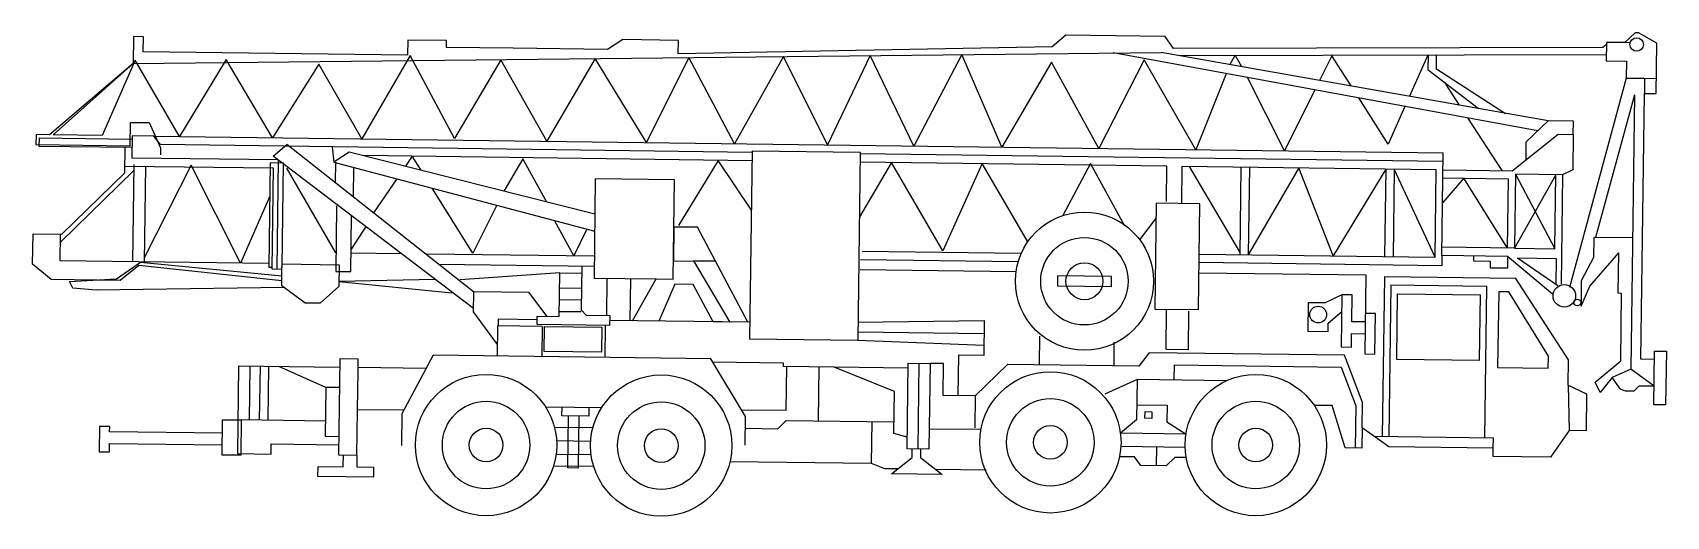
# Model space of a CAD drawing. Header units: millimetres. Extents: x -3063.2 to -3042.7, y 1816.9 to 1822.9.
import ezdxf

# ---------------------------------------------------------------- set-up
doc = ezdxf.new("R2010")
doc.units = ezdxf.units.MM
doc.header["$LTSCALE"] = 10
doc.layers.add('Veículos', color=2, linetype='Continuous')

msp = doc.modelspace()

# ---------------------------------------------------------------- linework, layer by layer
at = {"layer": 'Veículos'}
for p, q in [((-3061.946, 1822.877), (-3061.95, 1822.539)), ((-3061.82, 1822.875), (-3061.946, 1822.877)), ((-3061.822, 1822.685), (-3061.82, 1822.875)), ((-3058.508, 1822.831), (-3058.511, 1822.642)), ((-3058.023, 1822.825), (-3058.508, 1822.831)), ((-3058.024, 1822.741), (-3058.023, 1822.825)), ((-3055.816, 1822.838), (-3056.008, 1822.714)), ((-3055.12, 1822.829), (-3055.816, 1822.838)), ((-3055.123, 1822.661), (-3055.12, 1822.829)), ((-3050.268, 1822.892), (-3050.438, 1822.747)), ((-3049.023, 1822.876), (-3050.268, 1822.892)), ((-3048.92, 1822.727), (-3049.023, 1822.876)), ((-3043.137, 1822.925), (-3043.265, 1822.8)), ((-3043.095, 1822.924), (-3043.137, 1822.925)), ((-3042.865, 1822.795), (-3043.095, 1822.924)), ((-3061.95, 1822.539), (-3049.073, 1822.677)), ((-3058.511, 1822.642), (-3061.822, 1822.685)), ((-3058.481, 1822.641), (-3059.086, 1821.596)), ((-3057.925, 1821.601), (-3058.481, 1822.641)), ((-3057.189, 1822.73), (-3058.024, 1822.741)), ((-3056.008, 1822.714), (-3057.189, 1822.73)), ((-3050.438, 1822.747), (-3055.123, 1822.661)), ((-3053.805, 1822.627), (-3054.416, 1821.534)), ((-3053.254, 1821.519), (-3053.805, 1822.627)), ((-3052.719, 1822.638), (-3053.254, 1821.519)), ((-3052.17, 1821.505), (-3052.719, 1822.638)), ((-3051.57, 1822.65), (-3052.17, 1821.505)), ((-3051.068, 1821.49), (-3051.57, 1822.65)), ((-3044.356, 1821.697), (-3049.676, 1822.671)), ((-3044.227, 1821.822), (-3049.073, 1822.677)), ((-3043.54, 1822.741), (-3048.92, 1822.727)), ((-3043.499, 1822.649), (-3048.833, 1822.635)), ((-3048.146, 1822.645), (-3048.212, 1822.525)), ((-3048.061, 1822.499), (-3048.146, 1822.645)), ((-3046.936, 1822.637), (-3047.089, 1822.327)), ((-3046.694, 1822.258), (-3046.936, 1822.637)), ((-3045.739, 1822.637), (-3045.964, 1822.129)), ((-3045.727, 1822.619), (-3045.739, 1822.637)), ((-3045.729, 1822.454), (-3045.727, 1822.643)), ((-3045.626, 1822.467), (-3045.623, 1822.643)), ((-3043.498, 1822.772), (-3043.54, 1822.741)), ((-3043.497, 1822.803), (-3043.5, 1822.572)), ((-3043.265, 1822.8), (-3043.497, 1822.803)), ((-3043.202, 1822.799), (-3043.455, 1822.803)), ((-3042.873, 1822.163), (-3042.865, 1822.795)), ((-3061.95, 1822.539), (-3062.996, 1821.647)), ((-3062.949, 1821.646), (-3061.95, 1822.539)), ((-3061.925, 1822.581), (-3062.338, 1821.638)), ((-3061.368, 1821.625), (-3061.925, 1822.581)), ((-3060.785, 1822.587), (-3061.368, 1821.625)), ((-3060.203, 1821.61), (-3060.785, 1822.587)), ((-3059.622, 1822.53), (-3060.203, 1821.61)), ((-3059.086, 1821.596), (-3059.622, 1822.53)), ((-3057.343, 1822.584), (-3057.925, 1821.601)), ((-3056.766, 1821.565), (-3057.343, 1822.584)), ((-3056.163, 1822.601), (-3056.766, 1821.565)), ((-3055.521, 1821.549), (-3056.163, 1822.601)), ((-3054.988, 1822.614), (-3055.521, 1821.549)), ((-3054.416, 1821.534), (-3054.988, 1822.614)), ((-3050.445, 1822.557), (-3051.068, 1821.49)), ((-3049.855, 1821.475), (-3050.445, 1822.557)), ((-3049.285, 1822.584), (-3049.855, 1821.475)), ((-3048.641, 1821.459), (-3049.285, 1822.584)), ((-3045.101, 1821.976), (-3045.729, 1822.454)), ((-3044.759, 1821.908), (-3045.626, 1822.467)), ((-3043.5, 1822.572), (-3043.247, 1822.568)), ((-3043.247, 1822.568), (-3043.25, 1822.357)), ((-3048.258, 1822.411), (-3048.641, 1821.459)), ((-3047.528, 1821.444), (-3047.992, 1822.363)), ((-3045.335, 1822.018), (-3045.511, 1822.288)), ((-3043.25, 1822.357), (-3043.96, 1819.732)), ((-3043.25, 1822.357), (-3043.018, 1822.354)), ((-3043.018, 1822.354), (-3043.021, 1822.165)), ((-3043.018, 1822.354), (-3042.87, 1822.352)), ((-3047.148, 1822.208), (-3047.528, 1821.444)), ((-3046.23, 1821.528), (-3046.599, 1822.108)), ((-3043.147, 1822.145), (-3043.635, 1820.36)), ((-3043.147, 1822.145), (-3043.192, 1818.71)), ((-3043.064, 1818.835), (-3043.021, 1822.165)), ((-3043.021, 1822.165), (-3042.873, 1822.163)), ((-3061.985, 1821.507), (-3061.981, 1821.802)), ((-3061.981, 1821.802), (-3061.749, 1821.799)), ((-3046.02, 1822.002), (-3046.23, 1821.528)), ((-3044.801, 1821.197), (-3045.231, 1821.858)), ((-3044.227, 1821.822), (-3044.505, 1821.552)), ((-3043.911, 1821.818), (-3044.227, 1821.822)), ((-3043.913, 1821.65), (-3043.911, 1821.818)), ((-3063.165, 1821.649), (-3063.166, 1821.523)), ((-3062.996, 1821.647), (-3063.165, 1821.649)), ((-3063.124, 1821.501), (-3063.123, 1821.606)), ((-3063.123, 1821.606), (-3061.963, 1821.591)), ((-3062.338, 1821.638), (-3062.949, 1821.646)), ((-3061.962, 1821.633), (-3061.966, 1821.359)), ((-3061.688, 1821.63), (-3061.962, 1821.633)), ((-3061.749, 1821.799), (-3061.606, 1821.481)), ((-3061.605, 1821.523), (-3061.688, 1821.63)), ((-3061.688, 1821.63), (-3045.541, 1821.418)), ((-3044.679, 1821.196), (-3044.103, 1821.652)), ((-3044.103, 1821.652), (-3043.913, 1821.65)), ((-3043.913, 1821.65), (-3043.919, 1821.207)), ((-3063.166, 1821.523), (-3061.985, 1821.507)), ((-3061.964, 1821.486), (-3063.124, 1821.501)), ((-3062.053, 1821.171), (-3062.049, 1821.487)), ((-3061.606, 1821.481), (-3061.607, 1821.397)), ((-3057.269, 1821.466), (-3061.605, 1821.523)), ((-3060.194, 1821.378), (-3060.023, 1821.524)), ((-3057.685, 1819.68), (-3060.023, 1821.524)), ((-3059.454, 1821.495), (-3059.435, 1821.305)), ((-3059.244, 1821.429), (-3059.435, 1821.305)), ((-3056.166, 1820.651), (-3059.244, 1821.429)), ((-3054.194, 1821.426), (-3057.269, 1821.466)), ((-3054.224, 1819.087), (-3054.193, 1821.447)), ((-3054.193, 1821.447), (-3052.844, 1821.429)), ((-3052.844, 1821.429), (-3052.874, 1819.069)), ((-3045.542, 1821.313), (-3052.844, 1821.408)), ((-3045.557, 1820.133), (-3045.541, 1821.418)), ((-3044.505, 1821.552), (-3044.508, 1821.331)), ((-3062.86, 1820.303), (-3061.943, 1821.196)), ((-3062.052, 1821.255), (-3060.196, 1821.231)), ((-3061.966, 1821.359), (-3060.131, 1821.335)), ((-3061.942, 1821.275), (-3061.958, 1820.055)), ((-3061.794, 1821.252), (-3061.81, 1820.053)), ((-3061.221, 1821.265), (-3061.809, 1820.105)), ((-3060.604, 1820.04), (-3061.221, 1821.265)), ((-3060.233, 1821.294), (-3060.25, 1819.988)), ((-3060.064, 1821.292), (-3060.233, 1821.294)), ((-3060.196, 1821.231), (-3060.212, 1819.966)), ((-3057.687, 1819.47), (-3060.194, 1821.378)), ((-3060.131, 1821.335), (-3060.149, 1819.965)), ((-3060.081, 1819.986), (-3060.064, 1821.292)), ((-3059.408, 1820.166), (-3060.023, 1821.228)), ((-3059.435, 1821.305), (-3056.168, 1820.44)), ((-3059.414, 1821.305), (-3059.418, 1821.046)), ((-3059.188, 1820.865), (-3059.183, 1821.238)), ((-3054.195, 1821.321), (-3059.068, 1821.385)), ((-3058.452, 1821.377), (-3058.539, 1821.251)), ((-3058.343, 1821.201), (-3058.452, 1821.377)), ((-3057.068, 1821.346), (-3057.304, 1820.939)), ((-3056.766, 1820.803), (-3057.068, 1821.346)), ((-3054.621, 1821.324), (-3055.117, 1820.509)), ((-3054.203, 1820.704), (-3054.621, 1821.324)), ((-3052.449, 1821.298), (-3052.854, 1820.61)), ((-3049.002, 1821.253), (-3052.845, 1821.303)), ((-3051.809, 1820.193), (-3052.449, 1821.298)), ((-3051.315, 1821.285), (-3051.809, 1820.193)), ((-3050.744, 1820.305), (-3051.315, 1821.285)), ((-3049.96, 1821.286), (-3050.306, 1820.637)), ((-3049.527, 1820.501), (-3049.96, 1821.286)), ((-3049.008, 1820.81), (-3049.002, 1821.253)), ((-3048.813, 1821.25), (-3048.819, 1820.786)), ((-3045.628, 1821.208), (-3048.813, 1821.25)), ((-3048.088, 1820.181), (-3048.72, 1821.249)), ((-3048.074, 1821.24), (-3048.089, 1820.145)), ((-3047.969, 1821.239), (-3047.983, 1820.143)), ((-3047.349, 1821.231), (-3047.983, 1820.143)), ((-3046.92, 1820.129), (-3047.349, 1821.231)), ((-3046.261, 1821.217), (-3046.92, 1820.129)), ((-3046.261, 1821.217), (-3046.275, 1820.121)), ((-3046.155, 1821.215), (-3046.169, 1820.119)), ((-3045.642, 1820.113), (-3046.155, 1821.215)), ((-3045.642, 1820.113), (-3045.628, 1821.208)), ((-3045.543, 1821.207), (-3044.679, 1821.196)), ((-3043.919, 1821.207), (-3044.046, 1821.145)), ((-3062.843, 1820.401), (-3062.053, 1821.171)), ((-3058.645, 1821.096), (-3058.939, 1820.669)), ((-3056.16, 1821.093), (-3056.176, 1819.85)), ((-3055.169, 1821.08), (-3056.16, 1821.093)), ((-3055.185, 1819.837), (-3055.169, 1821.08)), ((-3045.282, 1821.104), (-3045.549, 1820.793)), ((-3044.722, 1821.091), (-3045.545, 1821.102)), ((-3044.734, 1820.227), (-3045.282, 1821.104)), ((-3044.734, 1820.227), (-3044.722, 1821.091)), ((-3044.637, 1821.153), (-3044.649, 1820.226)), ((-3044.131, 1821.144), (-3044.649, 1820.226)), ((-3044.046, 1821.145), (-3044.637, 1821.153)), ((-3044.637, 1821.153), (-3044.143, 1820.219)), ((-3044.143, 1820.219), (-3044.131, 1821.147)), ((-3044.046, 1821.145), (-3044.064, 1819.776)), ((-3060.238, 1820.876), (-3060.604, 1820.04)), ((-3057.695, 1820.165), (-3058.204, 1820.979)), ((-3049.135, 1820.791), (-3049.152, 1819.463)), ((-3048.587, 1820.783), (-3049.135, 1820.791)), ((-3048.604, 1819.456), (-3048.587, 1820.783)), ((-3059.4, 1820.757), (-3059.411, 1819.935)), ((-3059.221, 1819.932), (-3059.212, 1820.631)), ((-3057.395, 1820.765), (-3057.695, 1820.165)), ((-3056.43, 1820.128), (-3056.672, 1820.574)), ((-3049.137, 1820.607), (-3049.343, 1820.332)), ((-3063.207, 1820.027), (-3063.202, 1820.406)), ((-3063.202, 1820.406), (-3062.843, 1820.401)), ((-3059.035, 1820.496), (-3059.218, 1820.212)), ((-3056.265, 1820.466), (-3056.43, 1820.128)), ((-3055.176, 1820.49), (-3055.182, 1820.069)), ((-3054.881, 1820.487), (-3055.176, 1820.49)), ((-3054.252, 1819.298), (-3054.881, 1820.487)), ((-3058.589, 1820.156), (-3059.218, 1820.164)), ((-3050.826, 1820.159), (-3052.818, 1820.186)), ((-3044.649, 1820.226), (-3045.556, 1820.238)), ((-3044.649, 1820.226), (-3044.143, 1820.219)), ((-3043.706, 1819.75), (-3043.342, 1820.167)), ((-3043.656, 1820.36), (-3043.659, 1820.108)), ((-3043.171, 1820.354), (-3043.656, 1820.36)), ((-3043.349, 1819.661), (-3043.342, 1820.167)), ((-3062.977, 1819.834), (-3063.207, 1820.027)), ((-3062.155, 1819.844), (-3061.857, 1820.051)), ((-3061.878, 1820.009), (-3062.113, 1819.823)), ((-3060.088, 1819.817), (-3061.878, 1820.009)), ((-3061.857, 1820.051), (-3060.087, 1819.879)), ((-3060.25, 1819.988), (-3060.212, 1819.987)), ((-3060.212, 1819.966), (-3060.086, 1819.965)), ((-3060.088, 1819.754), (-3060.085, 1819.986)), ((-3060.085, 1819.986), (-3060.081, 1819.986)), ((-3060.081, 1820.028), (-3059.368, 1820.018)), ((-3059.368, 1820.018), (-3059.371, 1819.745)), ((-3056.173, 1820.124), (-3058.269, 1820.152)), ((-3056.174, 1819.998), (-3058.123, 1820.023)), ((-3056.33, 1820), (-3056.338, 1819.452)), ((-3055.182, 1820.069), (-3054.655, 1820.062)), ((-3054.655, 1820.062), (-3054.929, 1820.066)), ((-3054.929, 1820.066), (-3054.475, 1819.301)), ((-3050.864, 1820.055), (-3052.84, 1820.08)), ((-3045.559, 1820.006), (-3048.596, 1820.046)), ((-3048.595, 1820.151), (-3045.642, 1820.113)), ((-3045.557, 1820.133), (-3045.559, 1820.006)), ((-3044.735, 1820.122), (-3045.557, 1820.133)), ((-3045.158, 1820.064), (-3045.157, 1820.127)), ((-3044.947, 1820.061), (-3045.158, 1820.064)), ((-3044.948, 1819.977), (-3044.947, 1820.061)), ((-3044.737, 1819.974), (-3044.948, 1819.977)), ((-3044.735, 1820.122), (-3044.737, 1819.974)), ((-3044.172, 1819.651), (-3044.735, 1820.122)), ((-3044.124, 1820.093), (-3044.609, 1820.099)), ((-3044.107, 1819.755), (-3044.609, 1820.099)), ((-3044.128, 1819.777), (-3044.124, 1820.093)), ((-3043.659, 1820.108), (-3043.811, 1819.815)), ((-3062.113, 1819.823), (-3062.977, 1819.834)), ((-3062.746, 1819.81), (-3062.155, 1819.844)), ((-3062.705, 1819.725), (-3062.746, 1819.81)), ((-3059.796, 1819.539), (-3060.088, 1819.754)), ((-3059.411, 1819.935), (-3059.221, 1819.932)), ((-3058.164, 1819.833), (-3059.371, 1819.808)), ((-3057.959, 1819.663), (-3059.371, 1819.806)), ((-3056.606, 1819.919), (-3057.851, 1819.83)), ((-3056.613, 1819.371), (-3056.606, 1819.919)), ((-3056.606, 1819.919), (-3056.331, 1819.915)), ((-3056.176, 1819.85), (-3055.396, 1819.84)), ((-3056.016, 1819.848), (-3056.022, 1819.384)), ((-3055.721, 1819.844), (-3055.728, 1819.317)), ((-3055.696, 1819.317), (-3055.396, 1819.84)), ((-3055.396, 1819.84), (-3055.185, 1819.837)), ((-3055.165, 1819.774), (-3055.364, 1819.313)), ((-3054.933, 1819.771), (-3055.165, 1819.774)), ((-3054.686, 1819.304), (-3054.933, 1819.771)), ((-3050.891, 1819.928), (-3052.842, 1819.954)), ((-3050.37, 1819.879), (-3050.372, 1819.753)), ((-3049.696, 1819.871), (-3050.37, 1819.879)), ((-3049.697, 1819.744), (-3049.696, 1819.871)), ((-3048.598, 1819.919), (-3046.51, 1819.892)), ((-3046.51, 1819.892), (-3046.523, 1818.902)), ((-3046.278, 1819.868), (-3046.304, 1817.866)), ((-3044.633, 1819.846), (-3046.278, 1819.868)), ((-3046.195, 1819.761), (-3046.22, 1817.865)), ((-3044.993, 1819.746), (-3046.195, 1819.761)), ((-3043.971, 1818.826), (-3044.633, 1819.846)), ((-3043.811, 1819.815), (-3043.815, 1819.498)), ((-3062.41, 1819.7), (-3062.705, 1819.725)), ((-3060.059, 1819.733), (-3062.41, 1819.7)), ((-3059.371, 1819.745), (-3059.606, 1819.537)), ((-3057.685, 1819.68), (-3057.688, 1819.427)), ((-3056.989, 1819.671), (-3057.685, 1819.68)), ((-3056.767, 1819.373), (-3056.989, 1819.671)), ((-3056.61, 1819.582), (-3056.336, 1819.578)), ((-3056.608, 1819.729), (-3056.334, 1819.726)), ((-3050.372, 1819.753), (-3049.697, 1819.744)), ((-3046.809, 1819.643), (-3047.021, 1819.54)), ((-3046.809, 1819.643), (-3046.817, 1818.99)), ((-3046.682, 1819.641), (-3046.809, 1819.643)), ((-3046.686, 1819.304), (-3046.682, 1819.641)), ((-3046.123, 1818.833), (-3046.112, 1819.655)), ((-3046.112, 1819.655), (-3045.079, 1819.641)), ((-3045.079, 1819.641), (-3045.09, 1818.82)), ((-3045.018, 1817.849), (-3044.993, 1819.746)), ((-3044.846, 1819.681), (-3044.859, 1818.732)), ((-3044.72, 1819.679), (-3044.846, 1819.681)), ((-3044.224, 1818.872), (-3044.72, 1819.679)), ((-3043.815, 1819.498), (-3043.706, 1819.75)), ((-3043.307, 1819.66), (-3043.349, 1819.661)), ((-3043.318, 1818.817), (-3043.307, 1819.66)), ((-3059.606, 1819.537), (-3059.796, 1819.539)), ((-3057.688, 1819.427), (-3057.389, 1819.019)), ((-3056.888, 1819.269), (-3056.887, 1819.375)), ((-3056.887, 1819.375), (-3056.613, 1819.371)), ((-3056.612, 1819.434), (-3056.338, 1819.431)), ((-3056.338, 1819.452), (-3056.275, 1819.388)), ((-3056.275, 1819.388), (-3055.98, 1819.384)), ((-3055.98, 1819.384), (-3055.981, 1819.257)), ((-3049.152, 1819.463), (-3048.604, 1819.456)), ((-3049.011, 1818.955), (-3049.005, 1819.461)), ((-3048.731, 1819.436), (-3048.737, 1818.952)), ((-3047.232, 1819.543), (-3047.236, 1819.185)), ((-3047.021, 1819.54), (-3047.232, 1819.543)), ((-3046.982, 1819.287), (-3046.811, 1819.432)), ((-3046.39, 1819.406), (-3046.516, 1819.407)), ((-3046.396, 1818.9), (-3046.39, 1819.406)), ((-3057.386, 1819.255), (-3057.391, 1818.876)), ((-3056.825, 1819.247), (-3057.386, 1819.255)), ((-3057.374, 1819.255), (-3057.373, 1819.339)), ((-3057.373, 1819.339), (-3056.888, 1819.333)), ((-3055.981, 1819.257), (-3056.888, 1819.269)), ((-3056.825, 1819.247), (-3056.83, 1818.868)), ((-3056.8, 1818.931), (-3056.796, 1819.247)), ((-3056.796, 1819.247), (-3056.079, 1819.238)), ((-3056.079, 1819.238), (-3056.083, 1818.922)), ((-3056.036, 1819.258), (-3056.041, 1818.858)), ((-3054.222, 1819.298), (-3055.981, 1819.321)), ((-3054.475, 1819.301), (-3054.686, 1819.304)), ((-3051.291, 1819.154), (-3052.873, 1819.175)), ((-3052.871, 1819.301), (-3051.289, 1819.322)), ((-3051.289, 1819.322), (-3051.295, 1818.88)), ((-3047.236, 1819.185), (-3046.983, 1819.182)), ((-3046.983, 1819.182), (-3046.982, 1819.287)), ((-3046.691, 1818.988), (-3046.688, 1819.157)), ((-3046.688, 1819.157), (-3046.52, 1819.155)), ((-3046.518, 1819.302), (-3046.686, 1819.304)), ((-3052.874, 1819.069), (-3054.224, 1819.087)), ((-3051.293, 1819.006), (-3052.874, 1819.069)), ((-3050.596, 1818.765), (-3050.591, 1819.124)), ((-3049.664, 1819.048), (-3049.668, 1818.753)), ((-3048.737, 1818.952), (-3049.011, 1818.955)), ((-3046.817, 1818.99), (-3046.691, 1818.988)), ((-3042.903, 1818.264), (-3042.894, 1818.938)), ((-3042.894, 1818.938), (-3042.746, 1818.936)), ((-3042.746, 1818.936), (-3042.755, 1818.262)), ((-3060.629, 1818.749), (-3060.643, 1817.654)), ((-3059.364, 1818.733), (-3060.629, 1818.749)), ((-3060.49, 1818.073), (-3060.481, 1818.747)), ((-3060.364, 1818.071), (-3060.355, 1818.746)), ((-3060.258, 1818.07), (-3060.249, 1818.744)), ((-3059.536, 1818.482), (-3060.123, 1818.743)), ((-3059.362, 1818.838), (-3059.378, 1817.637)), ((-3059.13, 1818.835), (-3059.362, 1818.838)), ((-3059.132, 1818.688), (-3059.13, 1818.835)), ((-3058.193, 1818.886), (-3058.582, 1818.153)), ((-3054.713, 1818.84), (-3058.193, 1818.886)), ((-3056.083, 1818.922), (-3056.8, 1818.931)), ((-3054.279, 1818.118), (-3054.713, 1818.84)), ((-3053.802, 1818.786), (-3054.687, 1818.798)), ((-3053.803, 1818.744), (-3053.802, 1818.786)), ((-3053.17, 1818.736), (-3053.803, 1818.744)), ((-3053.768, 1818.196), (-3053.761, 1818.744)), ((-3053.36, 1818.738), (-3053.369, 1818.064)), ((-3052.415, 1818.431), (-3053.17, 1818.736)), ((-3052.242, 1818.724), (-3053.17, 1818.736)), ((-3052.255, 1817.712), (-3052.241, 1818.787)), ((-3052.241, 1818.787), (-3051.967, 1818.783)), ((-3052.118, 1817.71), (-3052.104, 1818.785)), ((-3051.967, 1818.783), (-3051.981, 1817.709)), ((-3051.798, 1818.781), (-3051.967, 1818.783)), ((-3051.803, 1818.381), (-3051.798, 1818.781)), ((-3051.611, 1818.884), (-3051.618, 1818.378)), ((-3051.295, 1818.88), (-3051.611, 1818.884)), ((-3050.997, 1818.771), (-3051.403, 1818.375)), ((-3049.352, 1818.749), (-3050.997, 1818.771)), ((-3049.223, 1818.916), (-3049.352, 1818.749)), ((-3046.776, 1818.884), (-3049.223, 1818.916)), ((-3048.911, 1818.575), (-3048.908, 1818.764)), ((-3048.908, 1818.764), (-3046.82, 1818.737)), ((-3046.82, 1818.737), (-3046.637, 1818.25)), ((-3046.552, 1818.291), (-3046.776, 1818.884)), ((-3046.523, 1818.902), (-3046.396, 1818.9)), ((-3045.09, 1818.82), (-3046.123, 1818.833)), ((-3044.859, 1818.732), (-3044.226, 1818.724)), ((-3044.226, 1818.724), (-3044.224, 1818.872)), ((-3043.976, 1818.51), (-3043.971, 1818.826)), ((-3043.638, 1818.548), (-3043.318, 1818.817)), ((-3042.895, 1818.833), (-3043.064, 1818.835)), ((-3059.138, 1818.203), (-3059.132, 1818.688)), ((-3058.282, 1818.719), (-3059.132, 1818.73)), ((-3049.375, 1818.581), (-3049.778, 1818.396)), ((-3049.375, 1818.581), (-3049.382, 1818.075)), ((-3048.254, 1818.566), (-3049.375, 1818.581)), ((-3043.576, 1818.42), (-3043.638, 1818.548)), ((-3043.426, 1818.608), (-3043.576, 1818.42)), ((-3043.192, 1818.71), (-3043.426, 1818.608)), ((-3043.322, 1818.459), (-3043.426, 1818.608)), ((-3042.9, 1818.496), (-3043.192, 1818.71)), ((-3059.536, 1818.482), (-3059.544, 1817.871)), ((-3059.367, 1818.48), (-3059.536, 1818.482)), ((-3052.421, 1817.904), (-3052.415, 1818.431)), ((-3051.403, 1818.375), (-3051.803, 1818.381)), ((-3051.403, 1818.375), (-3051.408, 1817.975)), ((-3043.976, 1818.51), (-3043.745, 1818.402)), ((-3043.976, 1818.51), (-3043.962, 1817.941)), ((-3043.745, 1818.402), (-3043.751, 1817.938)), ((-3043.259, 1818.437), (-3043.322, 1818.459)), ((-3043.154, 1818.436), (-3043.259, 1818.437)), ((-3043.09, 1818.498), (-3043.154, 1818.436)), ((-3042.9, 1818.496), (-3043.09, 1818.498)), ((-3059.146, 1817.634), (-3059.138, 1818.203)), ((-3058.56, 1818.195), (-3059.138, 1818.203)), ((-3058.582, 1818.153), (-3058.587, 1817.753)), ((-3056.082, 1818.226), (-3056.767, 1818.235)), ((-3056.578, 1818.127), (-3056.577, 1818.233)), ((-3056.241, 1818.123), (-3056.578, 1818.127)), ((-3056.503, 1817.473), (-3056.494, 1818.126)), ((-3056.368, 1818.124), (-3056.376, 1817.471)), ((-3056.24, 1818.228), (-3056.241, 1818.123)), ((-3054.33, 1818.203), (-3053.768, 1818.196)), ((-3054.284, 1817.76), (-3054.279, 1818.118)), ((-3049.379, 1818.265), (-3048.999, 1818.26)), ((-3049.276, 1818.095), (-3049.275, 1818.179)), ((-3049.275, 1818.179), (-3049.19, 1818.178)), ((-3049.19, 1818.178), (-3049.191, 1818.094)), ((-3048.999, 1818.26), (-3049.002, 1818.049)), ((-3046.932, 1818.254), (-3047.155, 1818.257)), ((-3046.77, 1817.725), (-3046.932, 1818.254)), ((-3046.637, 1818.25), (-3046.644, 1817.723)), ((-3046.556, 1817.975), (-3046.552, 1818.291)), ((-3042.755, 1818.262), (-3042.903, 1818.264)), ((-3062.369, 1817.992), (-3062.373, 1817.676)), ((-3062.242, 1817.991), (-3062.369, 1817.992)), ((-3062.243, 1817.927), (-3062.242, 1817.991)), ((-3060.83, 1817.909), (-3062.243, 1817.927)), ((-3060.833, 1817.635), (-3060.828, 1818.077)), ((-3060.828, 1818.077), (-3060.596, 1818.074)), ((-3060.596, 1818.074), (-3060.601, 1817.632)), ((-3059.541, 1818.061), (-3060.596, 1818.074)), ((-3056.191, 1817.975), (-3056.671, 1817.981)), ((-3054.281, 1817.971), (-3053.876, 1817.965)), ((-3053.876, 1817.965), (-3053.769, 1818.069)), ((-3053.769, 1818.069), (-3052.42, 1818.052)), ((-3052.701, 1817.528), (-3052.694, 1818.055)), ((-3051.332, 1817.953), (-3051.978, 1817.961)), ((-3049.382, 1818.075), (-3049.581, 1817.909)), ((-3049.191, 1818.094), (-3049.276, 1818.095)), ((-3049.002, 1818.049), (-3048.762, 1817.898)), ((-3046.556, 1817.975), (-3046.559, 1817.722)), ((-3046.222, 1817.738), (-3046.556, 1817.975)), ((-3043.962, 1817.941), (-3044.198, 1817.607)), ((-3043.751, 1817.938), (-3043.962, 1817.941)), ((-3062.246, 1817.675), (-3062.245, 1817.78)), ((-3062.245, 1817.78), (-3060.832, 1817.761)), ((-3060.222, 1817.648), (-3060.22, 1817.774)), ((-3060.22, 1817.774), (-3059.376, 1817.763)), ((-3059.544, 1817.871), (-3059.375, 1817.869)), ((-3056.218, 1817.806), (-3056.645, 1817.812)), ((-3052.253, 1817.86), (-3052.421, 1817.904)), ((-3051.981, 1817.709), (-3052.255, 1817.712)), ((-3052.193, 1817.606), (-3052.192, 1817.711)), ((-3052.086, 1817.71), (-3052.088, 1817.605)), ((-3048.762, 1817.898), (-3049.581, 1817.909)), ((-3048.773, 1817.73), (-3049.578, 1817.74)), ((-3049.133, 1817.734), (-3049.136, 1817.503)), ((-3046.559, 1817.722), (-3046.77, 1817.725)), ((-3044.912, 1817.848), (-3046.404, 1817.867)), ((-3044.914, 1817.721), (-3046.222, 1817.738)), ((-3044.915, 1817.616), (-3044.914, 1817.721)), ((-3044.914, 1817.721), (-3044.912, 1817.848)), ((-3062.373, 1817.676), (-3062.246, 1817.675)), ((-3060.601, 1817.632), (-3060.833, 1817.635)), ((-3060.643, 1817.654), (-3060.222, 1817.648)), ((-3059.378, 1817.637), (-3059.146, 1817.634)), ((-3059.317, 1817.489), (-3059.315, 1817.636)), ((-3059.146, 1817.634), (-3059.148, 1817.486)), ((-3056.212, 1817.638), (-3056.651, 1817.643)), ((-3052.701, 1817.528), (-3054.472, 1817.552)), ((-3052.533, 1817.463), (-3052.701, 1817.528)), ((-3052.449, 1817.399), (-3052.193, 1817.606)), ((-3052.088, 1817.605), (-3051.816, 1817.39)), ((-3049.409, 1817.612), (-3049.594, 1817.614)), ((-3049.326, 1817.505), (-3049.409, 1817.612)), ((-3049.009, 1817.501), (-3049.326, 1817.505)), ((-3048.903, 1817.605), (-3049.009, 1817.501)), ((-3048.755, 1817.603), (-3048.903, 1817.605)), ((-3044.198, 1817.607), (-3044.915, 1817.616)), ((-3059.635, 1817.366), (-3059.633, 1817.493)), ((-3058.939, 1817.357), (-3059.635, 1817.366)), ((-3059.633, 1817.493), (-3059.317, 1817.489)), ((-3059.148, 1817.486), (-3058.937, 1817.484)), ((-3058.937, 1817.484), (-3058.939, 1817.357)), ((-3056.18, 1817.49), (-3056.683, 1817.496)), ((-3056.376, 1817.471), (-3056.503, 1817.473)), ((-3052.372, 1817.461), (-3052.533, 1817.463)), ((-3051.816, 1817.39), (-3052.449, 1817.399)), ((-3051.267, 1817.446), (-3051.898, 1817.455))]:
    msp.add_line(p, q, dxfattribs=at)
msp.add_lwpolyline([(-3060.249, 1820.033), (-3062.863, 1820.067), (-3062.858, 1820.401)], dxfattribs=at)
for centre, radius in [((-3043.118, 1822.777), 0.0844), ((-3050.034, 1819.812), 0.865), ((-3050.034, 1819.812), 0.548), ((-3050.034, 1819.812), 0.232), ((-3044.024, 1819.628), 0.141), ((-3043.861, 1819.545), 0.0422), ((-3047.107, 1819.394), 0.105), ((-3057.528, 1817.76), 0.885), ((-3055.335, 1817.753), 0.885), ((-3050.461, 1817.794), 0.885), ((-3047.888, 1817.76), 0.885), ((-3050.461, 1817.794), 0.548), ((-3057.528, 1817.76), 0.548), ((-3055.335, 1817.753), 0.548), ((-3047.888, 1817.76), 0.548), ((-3057.528, 1817.76), 0.211), ((-3055.335, 1817.753), 0.211), ((-3050.461, 1817.794), 0.211), ((-3047.888, 1817.76), 0.211)]:
    msp.add_circle(centre, radius, dxfattribs=at)

doc.saveas('drawing.dxf')
